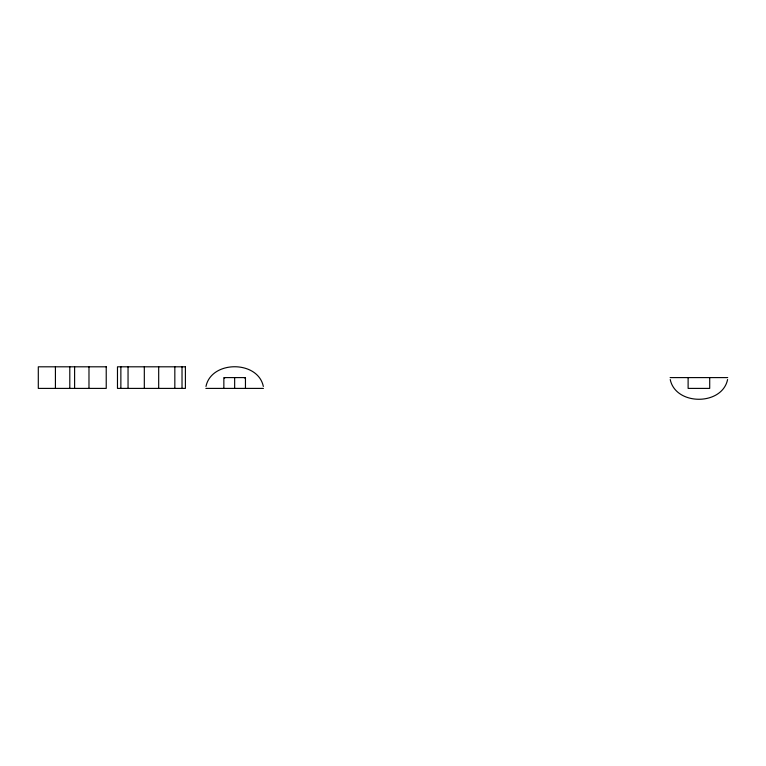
<?xml version="1.0" encoding="UTF-8"?>
<svg xmlns="http://www.w3.org/2000/svg" width="766" height="766" viewBox="0 0 766 766"><rect width="100%" height="100%" fill="white"/><g stroke="black" fill="none" stroke-linecap="round" stroke-linejoin="round"><path stroke-width="1.15" d="M727.585 379.543C722.127 405.846 675.689 405.846 670.231 379.543M205.977 386.457C211.32 360.183 257.989 360.183 263.332 386.457M224.323 378.021L225.108 377.6M670.116 377.6L727.7 377.6M205.863 388.4L263.447 388.4M244.201 377.6L245.455 378.289M709.709 377.6L709.709 388.4L688.117 388.4L688.117 377.6M245.455 388.4L245.455 377.6L223.854 377.6L223.854 388.4M234.655 377.6L234.655 388.4M182.021 366.809L182.021 388.4M174.83 366.809L174.83 388.4M158.686 366.809L158.686 388.4M144.314 366.809L144.314 388.4M128.046 366.809L128.046 388.4M120.865 366.809L120.865 388.4M88.98 366.809L88.98 388.4M74.608 366.809L74.608 388.4M69.792 366.809L69.792 388.4M55.42 366.809L55.42 388.4M106.235 366.809L38.3 366.809L38.3 388.4L106.235 388.4L106.225 366.809M185.41 366.809L117.476 366.809L117.476 388.4L185.41 388.4L185.401 366.809"/></g></svg>
